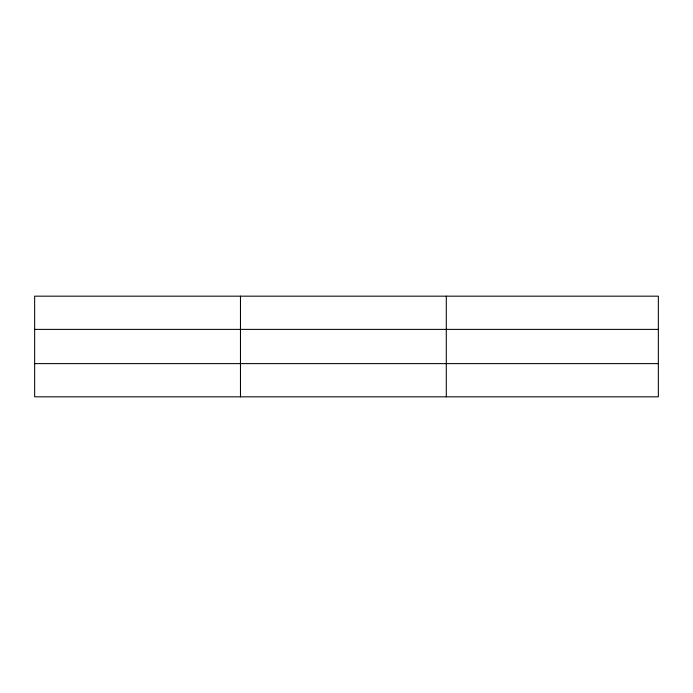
<?xml version="1.0" encoding="UTF-8"?>
<svg xmlns="http://www.w3.org/2000/svg" width="693" height="693" viewBox="0 0 693 693"><rect width="100%" height="100%" fill="white"/><g stroke="black" fill="none" stroke-linecap="round" stroke-linejoin="round"><path stroke-width="1.04" d="M240.471 396.829L240.471 296.171M446.292 396.829L446.292 296.171M658.35 363.617L658.35 396.829L34.65 396.829L34.65 296.171L658.35 296.171L658.35 363.617L34.65 363.617M34.65 329.383L658.35 329.383"/></g></svg>
